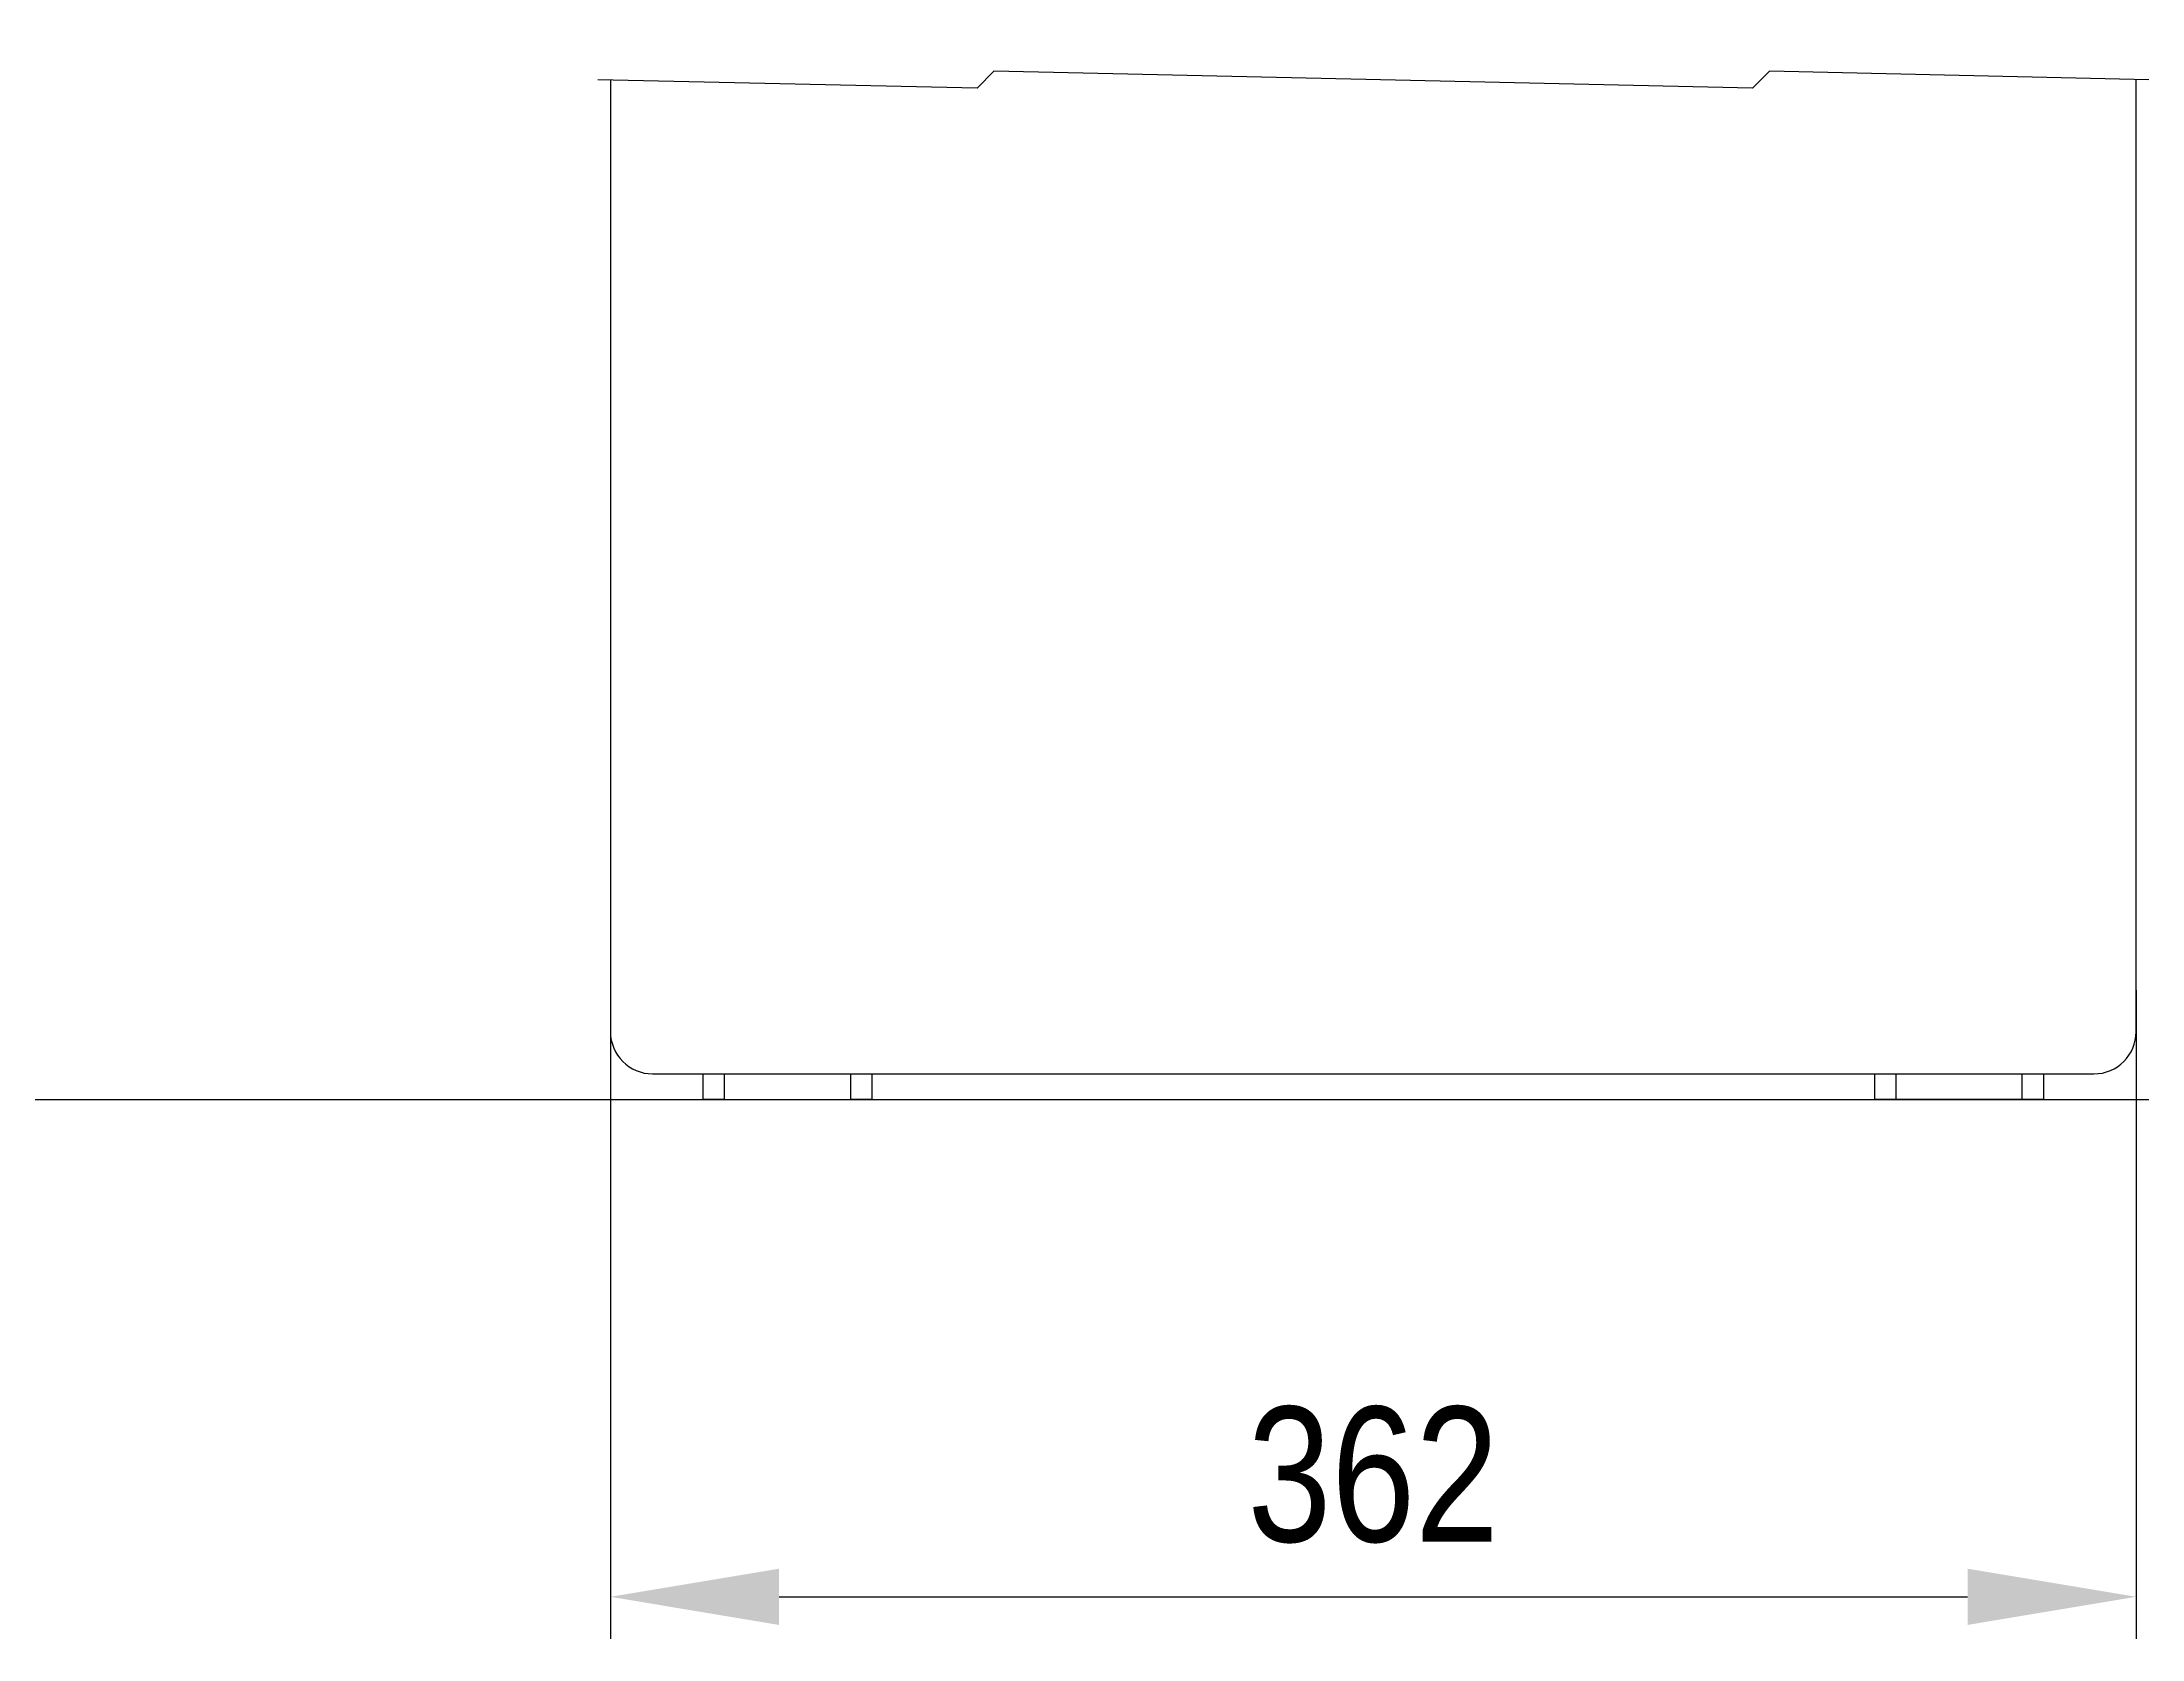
# Model space of a CAD drawing. Header units: millimetres. Extents: x 11004 to 16944, y 3085 to 7285.
# Drawn here: x 12378.5 to 12876.8, y 5882.5 to 6261.3 of the extents above; entities that cross this region are included whole.
import ezdxf

# ---------------------------------------------------------------- set-up
doc = ezdxf.new("R2010")
doc.units = ezdxf.units.MM
doc.header["$LTSCALE"] = 0.3
doc.styles.add('SEACAD_Arial', font='arial.ttf', dxfattribs={"width": 0.8})
doc.dimstyles.new('ISO-25', dxfattribs={"dimtxt": 1.6, "dimasz": 2, "dimexe": 0.5, "dimexo": 1.5, "dimtad": 1, "dimdec": 0, "dimtxsty": 'SEACAD_Arial', "dimcen": 2, "dimadec": 0, "dimazin": 0, "dimtfac": 1, "dimtdec": 0, "dimtmove": 0, "dimatfit": 3, "dimfxl": 1, "dimarcsym": 0})

# ---------------------------------------------------------------- blocks, each defined once
blk = doc.blocks.new('*D135')
at = {"color": 0, "lineweight": -2, "transparency": 16777216}
for p, q in [((12513.41, 6036.45), (12513.41, 5882.53)), ((12875.41, 6036.43), (12875.41, 5882.53)), ((12553.41, 5892.53), (12835.41, 5892.53))]:
    blk.add_line(p, q, dxfattribs=at)
at = {"color": 0, "transparency": 16777216}
for points in [[(12553.41, 5899.2), (12553.41, 5885.86), (12513.41, 5892.53)], [(12835.41, 5899.2), (12835.41, 5885.86), (12875.41, 5892.53)]]:
    blk.add_solid(points, dxfattribs=at)
at = {"layer": 'Defpoints', "color": 0, "transparency": 16777216}
for p in [(12513.41, 6066.45), (12875.41, 6066.43), (12875.41, 5892.53)]:
    blk.add_point(p, dxfattribs=at)
at = {"color": 0, "transparency": 16777216, "insert": (12694.41, 5921.38), "char_height": 32, "attachment_point": 5, "style": 'SEACAD_Arial'}
blk.add_mtext('362', dxfattribs=at)
blk = doc.blocks.new('*D149')
at = {"color": 0, "lineweight": -2, "transparency": 16777216}
for p, q in [((12825.41, 6577.27), (13093.28, 6577.27)), ((13083.28, 6050.45), (13083.28, 6537.27)), ((12883.41, 6010.45), (13093.28, 6010.45))]:
    blk.add_line(p, q, dxfattribs=at)
at = {"color": 0, "transparency": 16777216}
for points in [[(13076.62, 6537.27), (13089.95, 6537.27), (13083.28, 6577.27)], [(13076.62, 6050.45), (13089.95, 6050.45), (13083.28, 6010.45)]]:
    blk.add_solid(points, dxfattribs=at)
at = {"layer": 'Defpoints', "color": 0, "transparency": 16777216}
for p in [(12795.41, 6577.27), (13083.28, 6577.27), (12853.41, 6010.45)]:
    blk.add_point(p, dxfattribs=at)
at = {"color": 0, "transparency": 16777216, "insert": (13054.78, 6293.86), "char_height": 32, "attachment_point": 5, "rotation": 90, "style": 'SEACAD_Arial'}
blk.add_mtext('X', dxfattribs=at)

msp = doc.modelspace()

# ---------------------------------------------------------------- linework, layer by layer
for p, q in [((12604.41, 6254.35), (12600.41, 6250.35)), ((12784.41, 6250.35), (12604.41, 6254.35)), ((12788.41, 6254.35), (12784.41, 6250.35)), ((12878.41, 6252.35), (12788.41, 6254.35)), ((12600.41, 6250.35), (12510.41, 6252.35)), ((12513.41, 6252.29), (12513.41, 6026.56)), ((12875.41, 6026.56), (12875.41, 6252.42)), ((12523.41, 6016.56), (12865.41, 6016.56)), ((12535.41, 6010.45), (12535.41, 6016.56)), ((12540.41, 6016.56), (12540.41, 6010.45)), ((12570.41, 6010.45), (12570.41, 6016.56)), ((12575.41, 6016.56), (12575.41, 6010.45)), ((12813.41, 6010.45), (12813.41, 6016.56)), ((12818.41, 6016.56), (12818.41, 6010.45)), ((12848.41, 6010.45), (12848.41, 6016.56)), ((12853.41, 6016.56), (12853.41, 6010.45)), ((12540.41, 6010.45), (12535.41, 6010.45)), ((12540.41, 6010.45), (12570.41, 6010.45)), ((12575.41, 6010.45), (12570.41, 6010.45)), ((12818.41, 6010.45), (12813.41, 6010.45)), ((12848.41, 6010.45), (12818.41, 6010.45)), ((12853.41, 6010.45), (12848.41, 6010.45))]:
    msp.add_line(p, q)
at = {"color": 7, "linetype": 'Continuous'}
msp.add_line((12176.03, 6010.45), (13128.04, 6010.45), dxfattribs=at)
for centre, start, end in [((12523.41, 6026.56), 180.0001, 269.9999), ((12865.41, 6026.56), 270.0001, 359.9999)]:
    msp.add_arc(centre, 10, start, end)

# ---------------------------------------------------------------- dimensions: what is measured, and where the dimension line sits
dim = msp.add_linear_dim(base=(13083.28, 6577.27), p1=(12853.41, 6010.45), p2=(12795.41, 6577.27), angle=90, text='X', dimstyle='ISO-25')
dim.commit()
dim.dimension.update_dxf_attribs({"geometry": '*D149', "text_midpoint": (13054.78, 6293.86)})
dim = msp.add_linear_dim(base=(12875.41, 5892.53), p1=(12513.41, 6066.45), p2=(12875.41, 6066.43), dimstyle='ISO-25')
dim.commit()
dim.dimension.update_dxf_attribs({"geometry": '*D135', "text_midpoint": (12694.41, 5921.38)})

doc.saveas('drawing.dxf')
